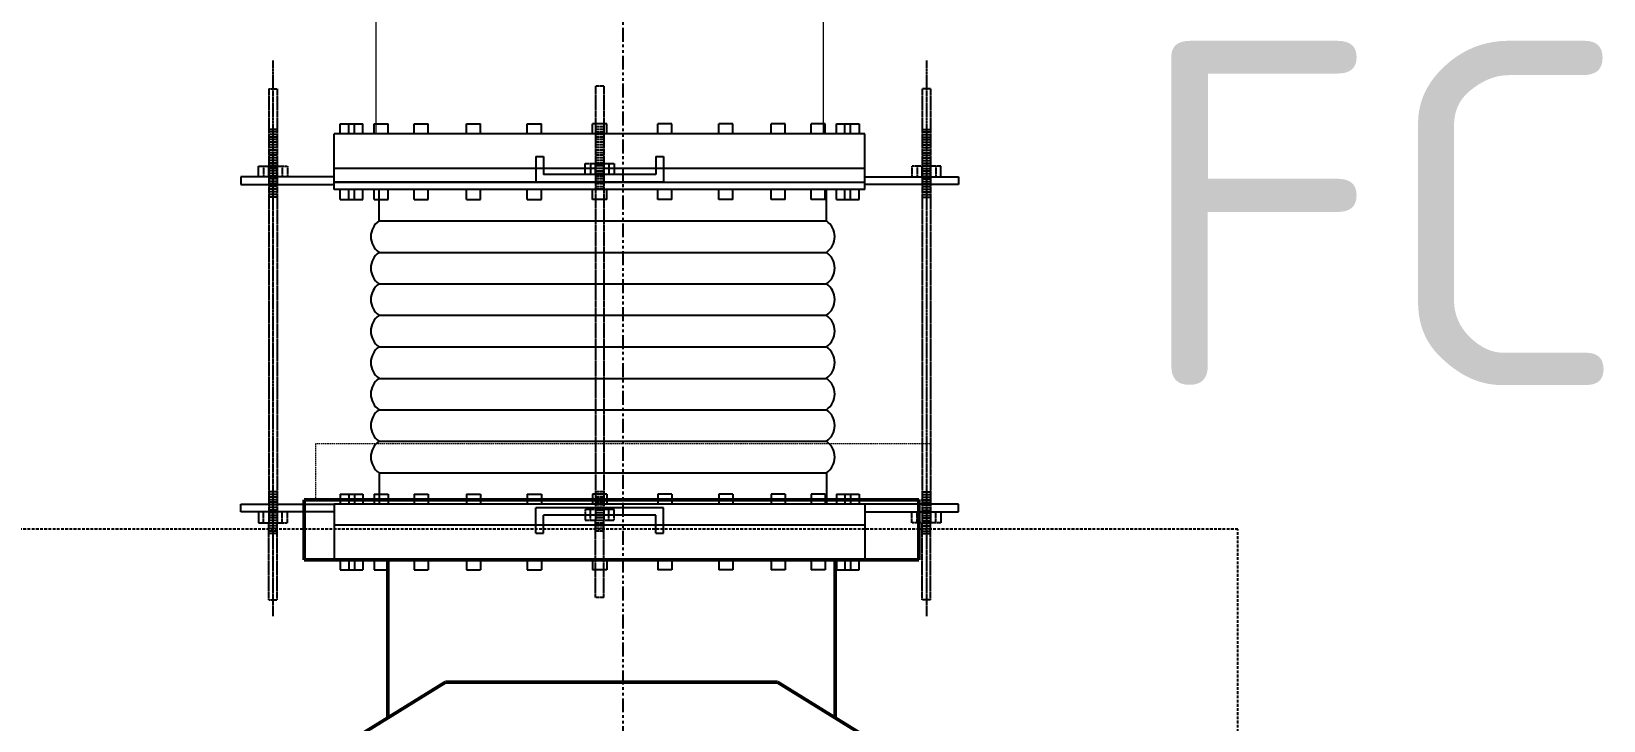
# Model space of a CAD drawing. Header units: inches. Extents: x 86328 to 235202, y 68629 to 184293.
# Drawn here: x 152222 to 153628, y 131894 to 132511 of the extents above; entities that cross this region are included whole.
import ezdxf

# ---------------------------------------------------------------- set-up
doc = ezdxf.new("R2010")
doc.units = ezdxf.units.IN
doc.header["$MEASUREMENT"] = 0
for name, pattern in [('CENTER', [2, 1.25, -0.25, 0.25, -0.25]), ('HIDDEN', [0.375, 0.25, -0.125]), ('PHANTOM2', [1.25, 0.625, -0.125, 0.125, -0.125, 0.125, -0.125])]:
    doc.linetypes.add(name, pattern=pattern)
doc.layers.add('1', color=1, linetype='CENTER')
doc.layers.add('text', color=3, linetype='Continuous')
doc.layers.add('DIM', color=251, linetype='Continuous', lineweight=0)
doc.styles.add('ISO', font='isocpeur.ttf')

msp = doc.modelspace()

# ---------------------------------------------------------------- linework, layer by layer
at = {"color": 8, "linetype": 'PHANTOM2', "ltscale": 20}
msp.add_line((152751.3, 145814.1), (152751.3, 122881.3), dxfattribs=at)
at = {"color": 8}
for p, q in [((152498.5, 132419.2), (152498.5, 132428.1)), ((152498.5, 132428.1), (152518.8, 132428.1)), ((152506.2, 132419.2), (152506.2, 132428.1)), ((152511.1, 132419.2), (152511.1, 132428.1)), ((152518.8, 132419.2), (152518.8, 132428.1)), ((152528.8, 132428.1), (152541.3, 132428.1)), ((152528.8, 132419.2), (152528.8, 132428.1)), ((152541.3, 132419.2), (152541.3, 132428.1)), ((152564.6, 132428.1), (152577.2, 132428.1)), ((152564.6, 132419.2), (152564.6, 132428.1)), ((152577.2, 132419.2), (152577.2, 132428.1)), ((152611.4, 132428.1), (152623.9, 132428.1)), ((152611.4, 132419.2), (152611.4, 132428.1)), ((152623.9, 132419.2), (152623.9, 132428.1)), ((152665.8, 132428.1), (152678.4, 132428.1)), ((152665.8, 132419.2), (152665.8, 132428.1)), ((152678.4, 132419.2), (152678.4, 132428.1)), ((152724.2, 132419.2), (152724.2, 132428.1)), ((152736.8, 132428.1), (152724.2, 132428.1)), ((152736.8, 132419.2), (152736.8, 132428.1)), ((152782.6, 132419.2), (152782.6, 132428.1)), ((152795.2, 132428.1), (152782.6, 132428.1)), ((152795.2, 132419.2), (152795.2, 132428.1)), ((152837.1, 132419.2), (152837.1, 132428.1)), ((152849.6, 132428.1), (152837.1, 132428.1)), ((152849.6, 132419.2), (152849.6, 132428.1)), ((152883.8, 132419.2), (152883.8, 132428.1)), ((152896.4, 132428.1), (152883.8, 132428.1)), ((152896.4, 132419.2), (152896.4, 132428.1)), ((152919.7, 132419.2), (152919.7, 132428.1)), ((152932.2, 132428.1), (152919.7, 132428.1)), ((152932.2, 132419.2), (152932.2, 132428.1)), ((152942.2, 132419.2), (152942.2, 132428.1)), ((152942.2, 132428.1), (152962.5, 132428.1)), ((152949.9, 132419.2), (152949.9, 132428.1)), ((152954.8, 132419.2), (152954.8, 132428.1)), ((152962.5, 132428.1), (152962.5, 132419.2)), ((152967.8, 132419.2), (152493.2, 132419.2)), ((152493.2, 132369.5), (152493.2, 132419.2)), ((152967.8, 132369.5), (152967.8, 132419.2)), ((152673.4, 132398.9), (152673.4, 132376)), ((152673.4, 132398.9), (152680.2, 132398.9)), ((152680.2, 132398.9), (152680.2, 132382.9)), ((152780.8, 132398.9), (152780.8, 132382.9)), ((152780.8, 132398.9), (152787.6, 132398.9)), ((152787.6, 132398.9), (152787.6, 132376)), ((152493.2, 132380.6), (152409.7, 132380.6)), ((152409.7, 132380.6), (152409.7, 132373.7)), ((152967.8, 132388.1), (152493.2, 132388.1)), ((152493.2, 132380.6), (152493.2, 132380.6)), ((152493.2, 132380.6), (152493.2, 132380.6)), ((152493.2, 132373.7), (152493.2, 132380.6)), ((152780.8, 132382.9), (152680.2, 132382.9)), ((152967.8, 132380.6), (152967.8, 132380.6)), ((152967.8, 132380.6), (152967.8, 132380.6)), ((152967.8, 132380.6), (153051.3, 132380.6)), ((152967.8, 132373.7), (152967.8, 132380.6)), ((153051.3, 132380.6), (153051.3, 132373.7)), ((152409.7, 132373.7), (152493.2, 132373.7)), ((152673.4, 132376), (152493.2, 132376)), ((152493.2, 132376), (152967.8, 132376)), ((152967.8, 132369.5), (152493.2, 132369.5)), ((152498.5, 132360.5), (152498.5, 132369.5)), ((152506.2, 132360.5), (152506.2, 132369.5)), ((152511.1, 132360.5), (152511.1, 132369.5)), ((152518.8, 132360.5), (152518.8, 132369.5)), ((152528.8, 132360.5), (152528.8, 132369.5)), ((152541.3, 132360.5), (152541.3, 132369.5)), ((152564.6, 132360.5), (152564.6, 132369.5)), ((152577.2, 132360.5), (152577.2, 132369.5)), ((152611.4, 132360.5), (152611.4, 132369.5)), ((152623.9, 132360.5), (152623.9, 132369.5)), ((152665.8, 132360.5), (152665.8, 132369.5)), ((152787.6, 132376), (152673.4, 132376)), ((152678.4, 132360.5), (152678.4, 132369.5)), ((152724.2, 132360.5), (152724.2, 132369.5)), ((152736.8, 132360.5), (152736.8, 132369.5)), ((152782.6, 132360.5), (152782.6, 132369.5)), ((152795.2, 132360.5), (152795.2, 132369.5)), ((152837.1, 132360.5), (152837.1, 132369.5)), ((152849.6, 132360.5), (152849.6, 132369.5)), ((152883.8, 132360.5), (152883.8, 132369.5)), ((152896.4, 132360.5), (152896.4, 132369.5)), ((152919.7, 132360.5), (152919.7, 132369.5)), ((152932.2, 132360.5), (152932.2, 132369.5)), ((152942.2, 132360.5), (152942.2, 132369.5)), ((152949.9, 132360.5), (152949.9, 132369.5)), ((152954.8, 132360.5), (152954.8, 132369.5)), ((152962.5, 132360.5), (152962.5, 132369.5)), ((153051.3, 132373.7), (152967.8, 132373.7)), ((152498.5, 132360.5), (152518.8, 132360.5)), ((152528.8, 132360.5), (152541.3, 132360.5)), ((152564.6, 132360.5), (152577.2, 132360.5)), ((152611.4, 132360.5), (152623.9, 132360.5)), ((152665.8, 132360.5), (152678.4, 132360.5)), ((152736.8, 132360.5), (152724.2, 132360.5)), ((152795.2, 132360.5), (152782.6, 132360.5)), ((152849.6, 132360.5), (152837.1, 132360.5)), ((152896.4, 132360.5), (152883.8, 132360.5)), ((152932.2, 132360.5), (152919.7, 132360.5)), ((152942.2, 132360.5), (152962.5, 132360.5)), ((152533.3, 132341.3), (152933.3, 132341.3)), ((152533.3, 132313.1), (152933.3, 132313.1)), ((152533.3, 132285), (152933.3, 132285)), ((152533.3, 132256.8), (152933.3, 132256.8)), ((152533.3, 132228.6), (152933.3, 132228.6)), ((152533.3, 132200.4), (152933.3, 132200.4)), ((152533.3, 132172.3), (152933.3, 132172.3)), ((152533.3, 132144.1), (152933.3, 132144.1)), ((152533.3, 132115.9), (152933.3, 132115.9)), ((152409.7, 132080.9), (152409.7, 132087.8)), ((152409.7, 132087.8), (152493.2, 132087.8)), ((152493.2, 132087.8), (152493.2, 132080.9)), ((152493.2, 132087.8), (152493.2, 132038.1)), ((152967.8, 132087.8), (152493.2, 132087.8)), ((152498.5, 132096.7), (152498.5, 132087.8)), ((152498.5, 132096.7), (152518.8, 132096.7)), ((152506.2, 132096.7), (152506.2, 132087.8)), ((152511.1, 132096.7), (152511.1, 132087.8)), ((152518.8, 132096.7), (152518.8, 132087.8)), ((152528.8, 132096.7), (152541.3, 132096.7)), ((152528.8, 132096.7), (152528.8, 132087.8)), ((152541.3, 132096.7), (152541.3, 132087.8)), ((152564.6, 132096.7), (152577.2, 132096.7)), ((152564.6, 132096.7), (152564.6, 132087.8)), ((152577.2, 132096.7), (152577.2, 132087.8)), ((152611.4, 132096.7), (152623.9, 132096.7)), ((152611.4, 132096.7), (152611.4, 132087.8)), ((152623.9, 132096.7), (152623.9, 132087.8)), ((152665.8, 132096.7), (152678.4, 132096.7)), ((152665.8, 132096.7), (152665.8, 132087.8)), ((152678.4, 132096.7), (152678.4, 132087.8)), ((152724.2, 132096.7), (152724.2, 132087.8)), ((152736.8, 132096.7), (152724.2, 132096.7)), ((152736.8, 132096.7), (152736.8, 132087.8)), ((152782.6, 132096.7), (152782.6, 132087.8)), ((152795.2, 132096.7), (152782.6, 132096.7)), ((152795.2, 132096.7), (152795.2, 132087.8)), ((152837.1, 132096.7), (152837.1, 132087.8)), ((152849.6, 132096.7), (152837.1, 132096.7)), ((152849.6, 132096.7), (152849.6, 132087.8)), ((152883.8, 132096.7), (152883.8, 132087.8)), ((152896.4, 132096.7), (152883.8, 132096.7)), ((152896.4, 132096.7), (152896.4, 132087.8)), ((152919.7, 132096.7), (152919.7, 132087.8)), ((152932.2, 132096.7), (152919.7, 132096.7)), ((152932.2, 132096.7), (152932.2, 132087.8)), ((152942.2, 132096.7), (152942.2, 132087.8)), ((152942.2, 132096.7), (152962.5, 132096.7)), ((152949.9, 132096.7), (152949.9, 132087.8)), ((152954.8, 132096.7), (152954.8, 132087.8)), ((152962.5, 132096.7), (152962.5, 132087.8)), ((152967.8, 132087.8), (152967.8, 132038.1)), ((153051.3, 132087.8), (152967.8, 132087.8)), ((152967.8, 132087.8), (152967.8, 132080.9)), ((153051.3, 132080.9), (153051.3, 132087.8)), ((152493.2, 132080.9), (152409.7, 132080.9)), ((152493.2, 132080.9), (152493.2, 132080.9)), ((152493.2, 132080.9), (152493.2, 132080.9)), ((152673.4, 132061.9), (152673.4, 132084.7)), ((152787.6, 132084.7), (152673.4, 132084.7)), ((152680.2, 132061.9), (152680.2, 132077.9)), ((152780.8, 132077.9), (152680.2, 132077.9)), ((152780.8, 132061.9), (152780.8, 132077.9)), ((152787.6, 132061.9), (152787.6, 132084.7)), ((152967.8, 132080.9), (152967.8, 132080.9)), ((152967.8, 132080.9), (152967.8, 132080.9)), ((152967.8, 132080.9), (153051.3, 132080.9)), ((152967.8, 132069.1), (152493.2, 132069.1)), ((152673.4, 132061.9), (152680.2, 132061.9)), ((152780.8, 132061.9), (152787.6, 132061.9)), ((152967.8, 132038.1), (152493.2, 132038.1)), ((152498.5, 132038.1), (152498.5, 132029.1)), ((152498.5, 132029.1), (152518.8, 132029.1)), ((152506.2, 132038.1), (152506.2, 132029.1)), ((152511.1, 132038.1), (152511.1, 132029.1)), ((152518.8, 132038.1), (152518.8, 132029.1)), ((152528.8, 132038.1), (152528.8, 132029.1)), ((152528.8, 132029.1), (152541.3, 132029.1)), ((152541.3, 132038.1), (152541.3, 132029.1)), ((152564.6, 132038.1), (152564.6, 132029.1)), ((152564.6, 132029.1), (152577.2, 132029.1)), ((152577.2, 132038.1), (152577.2, 132029.1)), ((152611.4, 132038.1), (152611.4, 132029.1)), ((152611.4, 132029.1), (152623.9, 132029.1)), ((152623.9, 132038.1), (152623.9, 132029.1)), ((152665.8, 132038.1), (152665.8, 132029.1)), ((152665.8, 132029.1), (152678.4, 132029.1)), ((152678.4, 132038.1), (152678.4, 132029.1)), ((152724.2, 132038.1), (152724.2, 132029.1)), ((152736.8, 132029.1), (152724.2, 132029.1)), ((152736.8, 132038.1), (152736.8, 132029.1)), ((152782.6, 132038.1), (152782.6, 132029.1)), ((152795.2, 132029.1), (152782.6, 132029.1)), ((152795.2, 132038.1), (152795.2, 132029.1)), ((152837.1, 132038.1), (152837.1, 132029.1)), ((152849.6, 132029.1), (152837.1, 132029.1)), ((152849.6, 132038.1), (152849.6, 132029.1)), ((152883.8, 132038.1), (152883.8, 132029.1)), ((152896.4, 132029.1), (152883.8, 132029.1)), ((152896.4, 132038.1), (152896.4, 132029.1)), ((152919.7, 132038.1), (152919.7, 132029.1)), ((152932.2, 132029.1), (152919.7, 132029.1)), ((152932.2, 132038.1), (152932.2, 132029.1)), ((152942.2, 132038.1), (152942.2, 132029.1)), ((152942.2, 132029.1), (152962.5, 132029.1)), ((152949.9, 132038.1), (152949.9, 132029.1)), ((152954.8, 132038.1), (152954.8, 132029.1)), ((152962.5, 132029.1), (152962.5, 132038.1))]:
    msp.add_line(p, q, dxfattribs=at)
for points in [[(152533.3, 132341.3), (152533.3, 132369.5)], [(152933.3, 132341.3), (152933.3, 132369.5)], [(152533.3, 132115.9), (152533.3, 132087.8)], [(152933.3, 132115.9), (152933.3, 132087.8)]]:
    msp.add_lwpolyline(points, dxfattribs=at)
for centre, start, end in [((152542.7, 132327.2), 123.6891, 236.3109), ((152923.9, 132327.2), 303.6891, 56.3109), ((152542.7, 132299), 123.6891, 236.3109), ((152923.9, 132299), 303.6891, 56.3109), ((152542.7, 132270.9), 123.6891, 236.3109), ((152923.9, 132270.9), 303.6891, 56.3109), ((152542.7, 132242.7), 123.6891, 236.3109), ((152923.9, 132242.7), 303.6891, 56.3109), ((152542.7, 132214.5), 123.6891, 236.3109), ((152923.9, 132214.5), 303.6891, 56.3109), ((152542.7, 132186.4), 123.6891, 236.3109), ((152923.9, 132186.4), 303.6891, 56.3109), ((152542.7, 132158.2), 123.6891, 236.3109), ((152923.9, 132158.2), 303.6891, 56.3109), ((152542.7, 132130), 123.6891, 236.3109), ((152923.9, 132130), 303.6891, 56.3109)]:
    msp.add_arc(centre, 16.9, start, end, dxfattribs=at)
at = {"layer": '1', "color": 8, "linetype": 'CENTER', "ltscale": 0.09}
for p, q in [((152438.3, 132484.7), (152438.3, 131987.6)), ((153022.7, 132484.7), (153022.7, 131987.6))]:
    msp.add_line(p, q, dxfattribs=at)
at = {"layer": '1', "color": 8}
for p, q in [((152434.5, 132459.4), (152434.5, 132080.9)), ((152434.5, 132459.4), (152434.5, 132390.4)), ((152434.5, 132459.4), (152442.1, 132459.4)), ((152442.1, 132459.4), (152442.1, 132080.9)), ((152442.1, 132459.4), (152442.1, 132390.4)), ((152726.7, 132461.7), (152726.7, 132083.2)), ((152726.7, 132461.7), (152726.7, 132392.7)), ((152734.3, 132461.7), (152726.7, 132461.7)), ((152734.3, 132461.7), (152726.7, 132461.7)), ((152734.3, 132461.7), (152734.3, 132083.2)), ((152734.3, 132461.7), (152734.3, 132392.7)), ((153018.9, 132459.4), (153018.9, 132080.9)), ((153018.9, 132459.4), (153018.9, 132390.4)), ((153026.5, 132459.4), (153018.9, 132459.4)), ((153026.5, 132459.4), (153026.5, 132080.9)), ((153026.5, 132459.4), (153026.5, 132390.4)), ((152442.1, 132423.2), (152434.5, 132423.2)), ((152442.1, 132423.2), (152434.5, 132423.2)), ((152734.3, 132425.5), (152726.7, 132425.5)), ((152734.3, 132425.5), (152726.7, 132425.5)), ((152734.3, 132423.1), (152726.7, 132423.1)), ((152734.3, 132423.1), (152726.7, 132423.1)), ((152734.3, 132423.1), (152726.7, 132423.1)), ((152734.3, 132423.1), (152726.7, 132423.1)), ((153018.9, 132423.2), (153026.5, 132423.2)), ((153018.9, 132423.2), (153026.5, 132423.2)), ((152442.1, 132420.9), (152434.5, 132420.9)), ((152442.1, 132420.9), (152434.5, 132420.9)), ((152442.1, 132420.9), (152434.5, 132420.9)), ((152442.1, 132420.9), (152434.5, 132420.9)), ((152442.1, 132418.5), (152434.5, 132418.5)), ((152442.1, 132418.5), (152434.5, 132418.5)), ((152442.1, 132416.3), (152434.5, 132416.3)), ((152442.1, 132416.3), (152434.5, 132416.3)), ((152442.1, 132414), (152434.5, 132414)), ((152442.1, 132414), (152434.5, 132414)), ((152442.1, 132414), (152434.5, 132414)), ((152442.1, 132414), (152434.5, 132414)), ((152442.1, 132411.7), (152434.5, 132411.7)), ((152442.1, 132411.7), (152434.5, 132411.7)), ((152442.1, 132409.3), (152434.5, 132409.3)), ((152442.1, 132409.3), (152434.5, 132409.3)), ((152734.3, 132420.8), (152726.7, 132420.8)), ((152734.3, 132420.8), (152726.7, 132420.8)), ((152734.3, 132418.6), (152726.7, 132418.6)), ((152734.3, 132418.6), (152726.7, 132418.6)), ((152734.3, 132416.3), (152726.7, 132416.3)), ((152734.3, 132416.3), (152726.7, 132416.3)), ((152734.3, 132416.3), (152726.7, 132416.3)), ((152734.3, 132416.3), (152726.7, 132416.3)), ((152734.3, 132414), (152726.7, 132414)), ((152734.3, 132414), (152726.7, 132414)), ((152734.3, 132411.6), (152726.7, 132411.6)), ((152734.3, 132411.6), (152726.7, 132411.6)), ((152734.3, 132409.3), (152726.7, 132409.3)), ((152734.3, 132409.3), (152726.7, 132409.3)), ((153018.9, 132420.9), (153026.5, 132420.9)), ((153018.9, 132420.9), (153026.5, 132420.9)), ((153018.9, 132420.9), (153026.5, 132420.9)), ((153018.9, 132420.9), (153026.5, 132420.9)), ((153018.9, 132418.5), (153026.5, 132418.5)), ((153018.9, 132418.5), (153026.5, 132418.5)), ((153018.9, 132416.3), (153026.5, 132416.3)), ((153018.9, 132416.3), (153026.5, 132416.3)), ((153018.9, 132414), (153026.5, 132414)), ((153018.9, 132414), (153026.5, 132414)), ((153018.9, 132414), (153026.5, 132414)), ((153018.9, 132414), (153026.5, 132414)), ((153018.9, 132411.7), (153026.5, 132411.7)), ((153018.9, 132411.7), (153026.5, 132411.7)), ((153018.9, 132409.3), (153026.5, 132409.3)), ((153018.9, 132409.3), (153026.5, 132409.3)), ((152442.1, 132407), (152434.5, 132407)), ((152442.1, 132407), (152434.5, 132407)), ((152442.1, 132404.7), (152434.5, 132404.7)), ((152442.1, 132404.7), (152434.5, 132404.7)), ((152442.1, 132402.3), (152434.5, 132402.3)), ((152442.1, 132402.3), (152434.5, 132402.3)), ((152442.1, 132400), (152434.5, 132400)), ((152442.1, 132400), (152434.5, 132400)), ((152442.1, 132397.7), (152434.5, 132397.7)), ((152442.1, 132397.7), (152434.5, 132397.7)), ((152442.1, 132395.3), (152434.5, 132395.3)), ((152442.1, 132395.3), (152434.5, 132395.3)), ((152734.3, 132407), (152726.7, 132407)), ((152734.3, 132407), (152726.7, 132407)), ((152734.3, 132404.6), (152726.7, 132404.6)), ((152734.3, 132404.6), (152726.7, 132404.6)), ((152734.3, 132402.3), (152726.7, 132402.3)), ((152734.3, 132402.3), (152726.7, 132402.3)), ((152734.3, 132400), (152726.7, 132400)), ((152734.3, 132400), (152726.7, 132400)), ((152734.3, 132397.6), (152726.7, 132397.6)), ((152734.3, 132397.6), (152726.7, 132397.6)), ((152734.3, 132395.3), (152726.7, 132395.3)), ((152734.3, 132395.3), (152726.7, 132395.3)), ((153018.9, 132407), (153026.5, 132407)), ((153018.9, 132407), (153026.5, 132407)), ((153018.9, 132404.7), (153026.5, 132404.7)), ((153018.9, 132404.7), (153026.5, 132404.7)), ((153018.9, 132402.3), (153026.5, 132402.3)), ((153018.9, 132402.3), (153026.5, 132402.3)), ((153018.9, 132400), (153026.5, 132400)), ((153018.9, 132400), (153026.5, 132400)), ((153018.9, 132397.7), (153026.5, 132397.7)), ((153018.9, 132397.7), (153026.5, 132397.7)), ((153018.9, 132395.3), (153026.5, 132395.3)), ((153018.9, 132395.3), (153026.5, 132395.3)), ((152425.3, 132380.6), (152425.3, 132390.4)), ((152425.3, 132390.4), (152451.3, 132390.4)), ((152425.3, 132380.6), (152425.3, 132390.4)), ((152425.3, 132390.4), (152451.3, 132390.4)), ((152451.3, 132380.6), (152425.3, 132380.6)), ((152451.3, 132380.6), (152425.3, 132380.6)), ((152429.9, 132390.4), (152429.9, 132380.6)), ((152429.9, 132390.4), (152429.9, 132380.6)), ((152442.1, 132393), (152434.5, 132393)), ((152442.1, 132393), (152434.5, 132393)), ((152442.1, 132390.7), (152434.5, 132390.7)), ((152442.1, 132390.7), (152434.5, 132390.7)), ((152446.6, 132390.4), (152446.6, 132380.6)), ((152446.6, 132390.4), (152446.6, 132380.6)), ((152451.3, 132390.4), (152451.3, 132380.6)), ((152451.3, 132390.4), (152451.3, 132380.6)), ((152717.5, 132382.9), (152717.5, 132392.7)), ((152717.5, 132392.7), (152743.5, 132392.7)), ((152717.5, 132382.9), (152717.5, 132392.7)), ((152717.5, 132392.7), (152743.5, 132392.7)), ((152743.5, 132382.9), (152717.5, 132382.9)), ((152743.5, 132382.9), (152717.5, 132382.9)), ((152722.2, 132392.7), (152722.2, 132382.9)), ((152722.2, 132392.7), (152722.2, 132382.9)), ((152734.3, 132392.9), (152726.7, 132392.9)), ((152734.3, 132392.9), (152726.7, 132392.9)), ((152734.3, 132381.5), (152726.7, 132381.5)), ((152734.3, 132381.5), (152726.7, 132381.5)), ((152734.3, 132381.3), (152726.7, 132381.3)), ((152734.3, 132381.3), (152726.7, 132381.3)), ((152738.8, 132392.7), (152738.8, 132382.9)), ((152738.8, 132392.7), (152738.8, 132382.9)), ((152743.5, 132392.7), (152743.5, 132382.9)), ((152743.5, 132392.7), (152743.5, 132382.9)), ((153035.7, 132390.4), (153009.7, 132390.4)), ((153009.7, 132390.4), (153009.7, 132380.6)), ((153035.7, 132390.4), (153009.7, 132390.4)), ((153009.7, 132390.4), (153009.7, 132380.6)), ((153009.7, 132380.6), (153035.7, 132380.6)), ((153009.7, 132380.6), (153035.7, 132380.6)), ((153014.4, 132390.4), (153014.4, 132380.6)), ((153014.4, 132390.4), (153014.4, 132380.6)), ((153018.9, 132393), (153026.5, 132393)), ((153018.9, 132393), (153026.5, 132393)), ((153018.9, 132390.7), (153026.5, 132390.7)), ((153018.9, 132390.7), (153026.5, 132390.7)), ((153031.1, 132390.4), (153031.1, 132380.6)), ((153031.1, 132390.4), (153031.1, 132380.6)), ((153035.7, 132380.6), (153035.7, 132390.4)), ((153035.7, 132380.6), (153035.7, 132390.4)), ((152442.1, 132379), (152434.5, 132379)), ((152442.1, 132379), (152434.5, 132379)), ((152442.1, 132376.6), (152434.5, 132376.6)), ((152442.1, 132376.6), (152434.5, 132376.6)), ((152442.1, 132374.3), (152434.5, 132374.3)), ((152442.1, 132374.3), (152434.5, 132374.3)), ((152442.1, 132372), (152434.5, 132372)), ((152442.1, 132372), (152434.5, 132372)), ((152442.1, 132369.6), (152434.5, 132369.6)), ((152442.1, 132369.6), (152434.5, 132369.6)), ((152442.1, 132367.3), (152434.5, 132367.3)), ((152442.1, 132367.3), (152434.5, 132367.3)), ((152734.3, 132379.2), (152726.7, 132379.2)), ((152734.3, 132379.2), (152726.7, 132379.2)), ((152734.3, 132378.9), (152726.7, 132378.9)), ((152734.3, 132378.9), (152726.7, 132378.9)), ((152734.3, 132376.6), (152726.7, 132376.6)), ((152734.3, 132376.6), (152726.7, 132376.6)), ((152734.3, 132374.3), (152726.7, 132374.3)), ((152734.3, 132374.3), (152726.7, 132374.3)), ((152734.3, 132371.9), (152726.7, 132371.9)), ((152734.3, 132371.9), (152726.7, 132371.9)), ((152734.3, 132369.6), (152726.7, 132369.6)), ((152734.3, 132369.6), (152726.7, 132369.6)), ((153018.9, 132379), (153026.5, 132379)), ((153018.9, 132379), (153026.5, 132379)), ((153018.9, 132376.6), (153026.5, 132376.6)), ((153018.9, 132376.6), (153026.5, 132376.6)), ((153018.9, 132374.3), (153026.5, 132374.3)), ((153018.9, 132374.3), (153026.5, 132374.3)), ((153018.9, 132372), (153026.5, 132372)), ((153018.9, 132372), (153026.5, 132372)), ((153018.9, 132369.6), (153026.5, 132369.6)), ((153018.9, 132369.6), (153026.5, 132369.6)), ((153018.9, 132367.3), (153026.5, 132367.3)), ((153018.9, 132367.3), (153026.5, 132367.3)), ((152442.1, 132365), (152434.5, 132365)), ((152442.1, 132365), (152434.5, 132365)), ((152442.1, 132362.6), (152434.5, 132362.6)), ((152442.1, 132362.6), (152434.5, 132362.6)), ((153018.9, 132365), (153026.5, 132365)), ((153018.9, 132365), (153026.5, 132365)), ((153018.9, 132362.6), (153026.5, 132362.6)), ((153018.9, 132362.6), (153026.5, 132362.6)), ((152442.1, 132098.8), (152434.5, 132098.8)), ((152442.1, 132098.8), (152434.5, 132098.8)), ((152442.1, 132096.5), (152434.5, 132096.5)), ((152442.1, 132096.5), (152434.5, 132096.5)), ((152442.1, 132094.2), (152434.5, 132094.2)), ((152442.1, 132094.2), (152434.5, 132094.2)), ((152442.1, 132091.8), (152434.5, 132091.8)), ((152442.1, 132091.8), (152434.5, 132091.8)), ((152442.1, 132089.5), (152434.5, 132089.5)), ((152442.1, 132089.5), (152434.5, 132089.5)), ((152442.1, 132087.2), (152434.5, 132087.2)), ((152442.1, 132087.2), (152434.5, 132087.2)), ((152734.3, 132098.8), (152726.7, 132098.8)), ((152734.3, 132098.8), (152726.7, 132098.8)), ((152734.3, 132096.5), (152726.7, 132096.5)), ((152734.3, 132096.5), (152726.7, 132096.5)), ((152734.3, 132094.1), (152726.7, 132094.1)), ((152734.3, 132094.1), (152726.7, 132094.1)), ((152734.3, 132091.8), (152726.7, 132091.8)), ((152734.3, 132091.8), (152726.7, 132091.8)), ((152734.3, 132089.5), (152726.7, 132089.5)), ((152734.3, 132089.5), (152726.7, 132089.5)), ((152734.3, 132087.1), (152726.7, 132087.1)), ((152734.3, 132087.1), (152726.7, 132087.1)), ((153018.9, 132098.8), (153026.5, 132098.8)), ((153018.9, 132098.8), (153026.5, 132098.8)), ((153018.9, 132096.5), (153026.5, 132096.5)), ((153018.9, 132096.5), (153026.5, 132096.5)), ((153018.9, 132094.2), (153026.5, 132094.2)), ((153018.9, 132094.2), (153026.5, 132094.2)), ((153018.9, 132091.8), (153026.5, 132091.8)), ((153018.9, 132091.8), (153026.5, 132091.8)), ((153018.9, 132089.5), (153026.5, 132089.5)), ((153018.9, 132089.5), (153026.5, 132089.5)), ((153018.9, 132087.2), (153026.5, 132087.2)), ((153018.9, 132087.2), (153026.5, 132087.2)), ((152425.3, 132080.9), (152425.3, 132071.1)), ((152451.3, 132080.9), (152425.3, 132080.9)), ((152425.3, 132080.9), (152425.3, 132071.1)), ((152451.3, 132080.9), (152425.3, 132080.9)), ((152425.3, 132071.1), (152451.3, 132071.1)), ((152425.3, 132071.1), (152451.3, 132071.1)), ((152429.9, 132071.1), (152429.9, 132080.9)), ((152429.9, 132071.1), (152429.9, 132080.9)), ((152442.1, 132084.8), (152434.5, 132084.8)), ((152442.1, 132084.8), (152434.5, 132084.8)), ((152442.1, 132082.5), (152434.5, 132082.5)), ((152442.1, 132082.5), (152434.5, 132082.5)), ((152434.5, 132002.1), (152434.5, 132071.1)), ((152442.1, 132070.8), (152434.5, 132070.8)), ((152442.1, 132070.8), (152434.5, 132070.8)), ((152442.1, 132002.1), (152442.1, 132071.1)), ((152446.6, 132071.1), (152446.6, 132080.9)), ((152446.6, 132071.1), (152446.6, 132080.9)), ((152451.3, 132071.1), (152451.3, 132080.9)), ((152451.3, 132071.1), (152451.3, 132080.9)), ((152717.5, 132083.2), (152717.5, 132073.4)), ((152743.5, 132083.2), (152717.5, 132083.2)), ((152717.5, 132083.2), (152717.5, 132073.4)), ((152743.5, 132083.2), (152717.5, 132083.2)), ((152717.5, 132073.4), (152743.5, 132073.4)), ((152717.5, 132073.4), (152743.5, 132073.4)), ((152722.2, 132073.4), (152722.2, 132083.2)), ((152722.2, 132073.4), (152722.2, 132083.2)), ((152734.3, 132084.8), (152726.7, 132084.8)), ((152734.3, 132084.8), (152726.7, 132084.8)), ((152726.7, 132004.3), (152726.7, 132073.4)), ((152734.3, 132073.1), (152726.7, 132073.1)), ((152734.3, 132073.1), (152726.7, 132073.1)), ((152734.3, 132070.8), (152726.7, 132070.8)), ((152734.3, 132070.8), (152726.7, 132070.8)), ((152734.3, 132004.3), (152734.3, 132073.4)), ((152738.8, 132073.4), (152738.8, 132083.2)), ((152738.8, 132073.4), (152738.8, 132083.2)), ((152743.5, 132073.4), (152743.5, 132083.2)), ((152743.5, 132073.4), (152743.5, 132083.2)), ((153009.7, 132071.1), (153009.7, 132080.9)), ((153009.7, 132080.9), (153035.7, 132080.9)), ((153009.7, 132071.1), (153009.7, 132080.9)), ((153009.7, 132080.9), (153035.7, 132080.9)), ((153035.7, 132071.1), (153009.7, 132071.1)), ((153035.7, 132071.1), (153009.7, 132071.1)), ((153014.4, 132071.1), (153014.4, 132080.9)), ((153014.4, 132071.1), (153014.4, 132080.9)), ((153018.9, 132084.8), (153026.5, 132084.8)), ((153018.9, 132084.8), (153026.5, 132084.8)), ((153018.9, 132082.5), (153026.5, 132082.5)), ((153018.9, 132082.5), (153026.5, 132082.5)), ((153018.9, 132002.1), (153018.9, 132071.1)), ((153018.9, 132070.8), (153026.5, 132070.8)), ((153018.9, 132070.8), (153026.5, 132070.8)), ((153026.5, 132002.1), (153026.5, 132071.1)), ((153031.1, 132071.1), (153031.1, 132080.9)), ((153031.1, 132071.1), (153031.1, 132080.9)), ((153035.7, 132080.9), (153035.7, 132071.1)), ((153035.7, 132080.9), (153035.7, 132071.1)), ((152442.1, 132068.5), (152434.5, 132068.5)), ((152442.1, 132068.5), (152434.5, 132068.5)), ((152442.1, 132066.2), (152434.5, 132066.2)), ((152442.1, 132066.2), (152434.5, 132066.2)), ((152442.1, 132063.8), (152434.5, 132063.8)), ((152442.1, 132063.8), (152434.5, 132063.8)), ((152442.1, 132061.5), (152434.5, 132061.5)), ((152442.1, 132061.5), (152434.5, 132061.5)), ((152734.3, 132068.4), (152726.7, 132068.4)), ((152734.3, 132068.4), (152726.7, 132068.4)), ((152734.3, 132066.1), (152726.7, 132066.1)), ((152734.3, 132066.1), (152726.7, 132066.1)), ((152734.3, 132063.8), (152726.7, 132063.8)), ((152734.3, 132063.8), (152726.7, 132063.8)), ((153018.9, 132068.5), (153026.5, 132068.5)), ((153018.9, 132068.5), (153026.5, 132068.5)), ((153018.9, 132066.2), (153026.5, 132066.2)), ((153018.9, 132066.2), (153026.5, 132066.2)), ((153018.9, 132063.8), (153026.5, 132063.8)), ((153018.9, 132063.8), (153026.5, 132063.8)), ((153018.9, 132061.5), (153026.5, 132061.5)), ((153018.9, 132061.5), (153026.5, 132061.5)), ((152434.5, 132002.1), (152442.1, 132002.1)), ((152734.3, 132004.3), (152726.7, 132004.3)), ((152734.3, 132004.3), (152726.7, 132004.3)), ((153026.5, 132002.1), (153018.9, 132002.1))]:
    msp.add_line(p, q, dxfattribs=at)
at = {"layer": '1', "color": 8, "linetype": 'HIDDEN', "ltscale": 0.009}
for p, q in [((152434.5, 132380.6), (152434.5, 132390.4)), ((152442.1, 132388.3), (152434.5, 132388.3)), ((152442.1, 132388.3), (152434.5, 132388.3)), ((152442.1, 132386), (152434.5, 132386)), ((152442.1, 132386), (152434.5, 132386)), ((152442.1, 132383.6), (152434.5, 132383.6)), ((152442.1, 132383.6), (152434.5, 132383.6)), ((152442.1, 132381.3), (152434.5, 132381.3)), ((152442.1, 132381.3), (152434.5, 132381.3)), ((152442.1, 132380.6), (152442.1, 132390.4)), ((152726.7, 132382.9), (152726.7, 132392.7)), ((152734.3, 132390.6), (152726.7, 132390.6)), ((152734.3, 132390.6), (152726.7, 132390.6)), ((152734.3, 132388.3), (152726.7, 132388.3)), ((152734.3, 132388.3), (152726.7, 132388.3)), ((152734.3, 132385.9), (152726.7, 132385.9)), ((152734.3, 132385.9), (152726.7, 132385.9)), ((152734.3, 132383.6), (152726.7, 132383.6)), ((152734.3, 132383.6), (152726.7, 132383.6)), ((152734.3, 132382.9), (152734.3, 132392.7)), ((153018.9, 132380.6), (153018.9, 132390.4)), ((153018.9, 132388.3), (153026.5, 132388.3)), ((153018.9, 132388.3), (153026.5, 132388.3)), ((153018.9, 132386), (153026.5, 132386)), ((153018.9, 132386), (153026.5, 132386)), ((153018.9, 132383.6), (153026.5, 132383.6)), ((153018.9, 132383.6), (153026.5, 132383.6)), ((153018.9, 132381.3), (153026.5, 132381.3)), ((153018.9, 132381.3), (153026.5, 132381.3)), ((153026.5, 132380.6), (153026.5, 132390.4)), ((152434.5, 132080.9), (152434.5, 132071.1)), ((152442.1, 132080.2), (152434.5, 132080.2)), ((152442.1, 132080.2), (152434.5, 132080.2)), ((152442.1, 132077.8), (152434.5, 132077.8)), ((152442.1, 132077.8), (152434.5, 132077.8)), ((152442.1, 132075.5), (152434.5, 132075.5)), ((152442.1, 132075.5), (152434.5, 132075.5)), ((152442.1, 132073.2), (152434.5, 132073.2)), ((152442.1, 132073.2), (152434.5, 132073.2)), ((152442.1, 132080.9), (152442.1, 132071.1)), ((152726.7, 132083.2), (152726.7, 132073.4)), ((152734.3, 132082.5), (152726.7, 132082.5)), ((152734.3, 132082.5), (152726.7, 132082.5)), ((152734.3, 132080.1), (152726.7, 132080.1)), ((152734.3, 132080.1), (152726.7, 132080.1)), ((152734.3, 132077.8), (152726.7, 132077.8)), ((152734.3, 132077.8), (152726.7, 132077.8)), ((152734.3, 132075.5), (152726.7, 132075.5)), ((152734.3, 132075.5), (152726.7, 132075.5)), ((152734.3, 132083.2), (152734.3, 132073.4)), ((153018.9, 132080.9), (153018.9, 132071.1)), ((153018.9, 132080.2), (153026.5, 132080.2)), ((153018.9, 132080.2), (153026.5, 132080.2)), ((153018.9, 132077.8), (153026.5, 132077.8)), ((153018.9, 132077.8), (153026.5, 132077.8)), ((153018.9, 132075.5), (153026.5, 132075.5)), ((153018.9, 132075.5), (153026.5, 132075.5)), ((153018.9, 132073.2), (153026.5, 132073.2)), ((153018.9, 132073.2), (153026.5, 132073.2)), ((153026.5, 132080.9), (153026.5, 132071.1))]:
    msp.add_line(p, q, dxfattribs=at)
at = {"layer": 'DIM', "color": 8, "linetype": 'Continuous', "ltscale": 10}
for p, q in [((152530.5, 132419.2), (152530.5, 132519.2)), ((152930.5, 132519.2), (152930.5, 132419.2)), ((152930.5, 132419.2), (152530.5, 132419.2))]:
    msp.add_line(p, q, dxfattribs=at)
at = {"layer": 'DIM', "color": 8, "linetype": 'HIDDEN', "ltscale": 5}
for p, q in [((153026.3, 132141.7), (152476.3, 132141.7)), ((152476.3, 132141.7), (152476.3, 132091.7)), ((152951.3, 132141.7), (152551.3, 132141.7)), ((153026.3, 132091.7), (153026.3, 132141.7)), ((152476.3, 132091.7), (153026.3, 132091.7))]:
    msp.add_line(p, q, dxfattribs=at)
at = {"layer": 'DIM', "color": 8, "lineweight": 50}
for p, q in [((152466.1, 132091.7), (153016.1, 132091.7)), ((152466.1, 132038.1), (152466.1, 132091.7)), ((153016.1, 132091.7), (153016.1, 132038.1)), ((153016.1, 132038.1), (152466.1, 132038.1)), ((152541.1, 131896.7), (152541.1, 132038.1)), ((152941.1, 131896.7), (152941.1, 132038.1)), ((152433.5, 131830.3), (152592.6, 131928.5)), ((152592.6, 131928.5), (152889.6, 131928.5)), ((153048.7, 131830.3), (152889.6, 131928.5))]:
    msp.add_line(p, q, dxfattribs=at)
at = {"layer": 'DIM', "color": 8, "linetype": 'HIDDEN', "lineweight": 25, "ltscale": 10}
for p, q in [((153301.3, 132065.4), (150301.3, 132065.4)), ((153301.3, 130717.9), (153301.3, 132065.4))]:
    msp.add_line(p, q, dxfattribs=at)

# ---------------------------------------------------------------- texts
at = {"layer": 'text', "color": 8, "style": 'ISO'}
msp.add_text('FC', height=307.62, dxfattribs=at).set_placement((153208.8, 132193.8))

doc.saveas('drawing.dxf')
